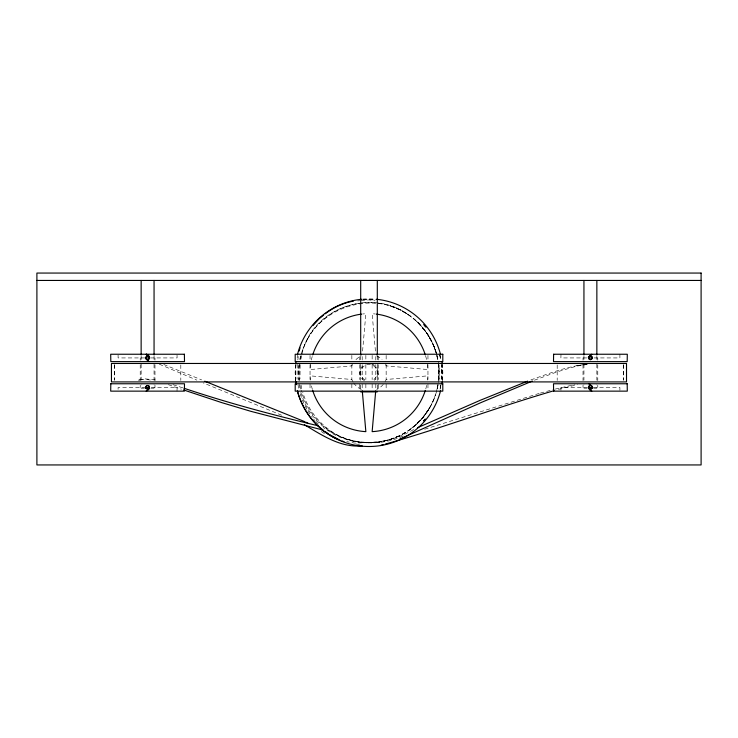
<?xml version="1.0" encoding="UTF-8"?>
<svg xmlns="http://www.w3.org/2000/svg" width="738" height="738" viewBox="0 0 738 738"><rect width="100%" height="100%" fill="white"/><g stroke="black" fill="none" stroke-linecap="round" stroke-linejoin="round"><path stroke-width="0.55" stroke-dasharray="3.69 2.77" d="M118.089 389.295L118.098 387.45L144.759 387.45M619.92 354.24L619.902 357.93L593.241 357.93M438.603 380.374L438.556 364.784M441.868 378.548L441.748 379.231L441.481 364.452M438.796 379.018L438.953 368.234L438.796 379.018L438.925 378.308M441.748 379.231L441.896 368.031L441.739 378.576M177.009 391.14L177.102 387.45L150.441 387.45M560.991 354.24L560.898 357.93L587.559 357.93M362.589 351.02L365.854 313.733A59.04 59.04 0 0 0 362.662 313.991M295.68 364.793L295.2 372.69L295.68 380.587M442.32 380.587L442.8 372.69L442.32 364.793M297.229 364.415L297.045 379.212M297.82 359.895L298.263 356.509M300.154 364.72L299.969 378.926M300.864 359.295L301.75 355.024M296.058 364.424L295.311 370.07L295.597 380.319M298.973 364.812L298.253 370.245L298.53 380.07M434.212 398.575C428.898 411.518 419.802 422.68 408.354 430.697L416.583 424.193C427.662 413.631 435.595 399.507 437.975 384.35M440.89 384.821L440.199 389.286L440.863 384.996M437.191 388.64L437.837 384.516M438.473 380.393L438.427 364.803M437.32 388.622L437.966 384.498M440.069 389.313L440.734 385.015M302.054 353.982C311.371 308.226 370.956 287.479 408.003 314.471L398.889 309.277M297.137 357.672L297.783 355.476M299.693 359.388L300.947 355.172M301.261 354.12L302.82 348.853L308.752 336.786M307.561 338.917C326.62 304.37 375.817 291.685 408.354 314.683M416.509 424.202L423.215 417.099L429.636 407.948M423.215 417.099L429.405 408.252C422.182 420.06 411.795 429.83 399.313 435.89L389.581 439.682L379.064 442.062L354.627 443.095L346.795 441.647M399.009 436.038L389.581 439.682L379.064 442.062L388.926 439.885L399.009 436.038L408.409 430.688M413.64 429.498C388.898 444.285 355.873 448.114 331.205 431.186C317.654 421.933 307.239 408.068 302.774 392.219M530.871 379.904C548.666 373.668 566.553 366.528 585.437 364.434M534.478 380.181L557.024 371.897L576.507 366.177L587.632 364.369M424.691 429.239L539.303 393.372M403.252 436.02C363.631 453.888 312.903 435.974 300.855 392.395M388.926 439.885L389.581 439.682M138.827 380.162L145.34 378.88L155.856 380.033M558.481 389.396L577.476 384.59M540.373 393.086L554.22 389.36M555.28 389.074L574.487 384.618M138.513 380.116L141.475 379.378M576.618 365.624L586.71 364.332M357.626 300.929L359.812 300.726M360.9 300.624L368.52 299.905L375.052 300.283M140.257 379.655L144.076 379.295L151.364 380.116M362.792 299.204L377.459 299.379M363.059 299.766L374.978 299.877M359.452 442.818L379.406 442.007L369 442.8A74.962 74.953 0 0 1 332.949 433.833L323.189 427.459M144.759 357.93L118.098 357.93L118.08 354.24M150.441 357.93L177.102 357.93L177.009 354.24M587.559 387.45L560.898 387.45L560.991 391.14M593.241 387.45L619.902 387.45L619.92 391.14M144.371 388.188L141.142 388.188L141.142 384.747M150.829 388.188L154.058 388.188L154.058 384.747M587.171 388.188L583.942 388.188L583.942 384.747M593.629 388.188L596.857 388.188L596.857 384.747M350.052 440.392L364.793 442.772M355.854 443.972L360.245 444.728M173.098 384.701L182.923 387.902M168.347 384.683L181.419 389.194M163.781 364.489L201.585 379.876M159.334 364.185L196.871 380.135M399.581 309.628L389.507 305.661C411.407 312.442 429.627 330.255 436.057 352.349M281.648 415.217L203.199 382.874M321.334 431.536L325.043 434.036M408.003 314.471C423.271 324.904 434.516 341.353 437.819 359.627M313.493 419.064L314.997 420.642M315.744 421.435L318.751 424.59M307.866 410.992L312.248 417.265M423.695 328.761L429.747 337.626M306.759 409.12L302.368 400.328L299.969 393.068M436.389 353.364L433.335 344.877L426.822 333.078L416.361 320.938C425.715 330.209 433.326 341.611 436.592 354.48M439.756 354.784L440.872 360.153M436.905 355.504L437.523 357.561M439.627 354.812L440.734 360.172M434.276 347.321L436.462 354.508M436.767 355.531L437.689 359.646M439.82 354.729L440.411 356.924M299.139 384.24L300.117 389.36M301.058 385.107L301.787 389.24M297.995 384.59L298.752 388.889M441.352 364.48L441.813 367.709M375.411 351.02L372.146 313.733A59.04 59.04 0 0 1 375.338 313.991M623.564 364.618L623.564 379.609M623.499 364.941L623.499 380.439M597.78 357.93L597.78 360.199M597.78 364.738L597.78 380.642M597.78 385.181L597.78 387.45M596.857 356.094L596.857 359.535M596.857 364.12L596.857 380.162M583.942 356.094L583.942 359.535M583.942 364.12L583.942 380.162M583.02 357.93L583.02 360.199M583.02 364.738L583.02 380.642M583.02 385.181L583.02 387.45M557.19 364.941L557.19 380.439M439.11 364.941L439.11 380.439M427.957 355.393L427.957 360.006M427.957 364.618L427.957 379.609M427.957 384.221L427.957 388.834M386.149 355.393L386.149 360.006M386.149 364.618L386.149 379.609M386.149 384.221L386.149 388.834M378.225 356.546L378.225 360.006M378.225 364.618L378.225 379.609M378.225 384.221L378.225 388.834M377.303 356.26L377.303 359.71M377.303 364.304L377.303 380.393M377.303 384.987L377.303 389.581M375.808 356.546L375.808 360.006M375.808 364.618L375.808 379.609M375.808 384.221L375.808 388.834M372.146 355.393L372.146 360.006M372.146 364.618L372.146 379.609M372.146 384.221L372.146 388.834M365.854 355.393L365.854 360.006M365.854 364.618L365.854 379.609M365.854 384.221L365.854 388.834M362.192 356.546L362.192 360.006M362.192 364.618L362.192 379.609M362.192 384.221L362.192 388.834M360.697 356.26L360.697 359.71M360.697 364.304L360.697 380.393M360.697 384.987L360.697 389.581M359.775 356.546L359.775 360.006M359.775 364.618L359.775 379.609M359.775 384.221L359.775 388.834M351.851 355.393L351.851 360.006M351.851 364.618L351.851 379.609M351.851 384.221L351.851 388.834M310.043 355.393L310.043 360.006M310.043 364.618L310.043 379.609M310.043 384.221L310.043 388.834M299.093 364.941L299.093 380.439M180.81 364.941L180.81 380.439M154.98 357.93L154.98 360.199M154.98 364.738L154.98 380.642M154.98 385.181L154.98 387.45M154.058 356.094L154.058 359.535M154.058 364.12L154.058 380.162M141.142 356.094L141.142 359.535M141.142 364.12L141.142 380.162M140.22 357.93L140.22 360.199M140.22 364.738L140.22 380.642M140.22 385.181L140.22 387.45M114.501 364.941L114.501 380.439M114.399 364.618L114.399 379.609M364.849 379.876A8.303 8.303 0 0 1 362.644 367.349A8.303 8.303 0 0 1 375.356 367.349A8.303 8.303 0 0 1 373.151 379.876M442.246 363.659A73.8 73.8 0 0 1 442.246 381.721M295.624 380.596A73.8 73.8 0 0 1 295.624 364.784M362.782 299.148A73.8 73.8 0 0 1 375.218 299.148M438.243 361.721A70.11 70.11 0 0 1 438.409 382.57M438.068 384.738A70.11 70.11 0 0 1 436.628 391.195M436.324 392.256A70.11 70.11 0 0 1 301.095 390.125M300.827 389.055A70.11 70.11 0 0 1 299.932 384.738M299.314 380.384A70.11 70.11 0 0 1 299.444 363.899M300.135 359.554A70.11 70.11 0 0 1 301.676 353.124M302.322 351.02A70.11 70.11 0 0 1 437.865 359.554M427.579 380.088A59.04 59.04 0 0 0 427.957 375.836L386.149 379.498A18.45 18.45 0 0 1 384.913 382.035M426.665 385.347A59.04 59.04 0 0 1 425.605 389.479M312.395 389.479A59.04 59.04 0 0 1 311.335 385.347M310.421 380.088A59.04 59.04 0 0 1 310.043 375.836L351.851 379.498A18.45 18.45 0 0 0 353.087 382.035M310.569 364.231A59.04 59.04 0 0 0 310.043 369.544L351.851 365.882A18.45 18.45 0 0 1 353.585 362.552M311.335 360.033A59.04 59.04 0 0 1 312.395 355.901M425.605 355.901A59.04 59.04 0 0 1 426.665 360.033M427.431 364.231A59.04 59.04 0 0 1 427.957 369.544L386.149 365.882A18.45 18.45 0 0 0 384.415 362.552M383.308 384.341A18.45 18.45 0 0 1 376.666 389.47M361.334 389.47A18.45 18.45 0 0 1 353.585 382.828M355.956 359.646A18.45 18.45 0 0 1 361.334 355.91M376.666 355.91A18.45 18.45 0 0 1 382.044 359.646M371.389 363.779A9.225 9.225 0 0 1 374.286 380.245M364.387 380.679A9.225 9.225 0 0 1 364.387 364.701"/><path stroke-width="1.11" d="M375.707 390.965L372.146 431.647A59.04 59.04 0 0 0 425.291 390.503M299.084 351.094L300.062 347.801M149.261 388.123L149.445 387.45A1.845 1.845 0 0 0 147.6 385.476C140.045 389.867 155.552 389.212 145.93 388.188L145.755 387.45A1.845 1.845 0 0 1 147.6 385.476C151.207 385.974 148.504 390.697 146.189 391.14L148.901 388.631M589.367 388.852C591.987 390.605 593.555 385.485 590.4 385.476A1.845 1.845 0 0 0 588.555 387.45C588.601 389.673 592.199 389.664 592.245 387.45A1.845 1.845 0 0 0 590.4 385.476C586.793 385.974 589.496 390.697 591.811 391.14L589.099 388.631M589.053 356.546L588.555 357.93A1.845 1.845 0 0 0 590.4 359.646C597.503 355.144 583.297 355.144 590.4 359.646A1.845 1.845 0 0 0 592.245 357.93L591.11 356.103L589.053 356.546L591.811 354.24L589.099 356.5M312.912 325.596L319.443 318.475L323.613 315.117M423.695 420.798L425.171 419.212M423.778 420.78L425.263 419.193M325.283 313.77C333.447 307.386 343.253 303.023 353.428 301.095M148.633 388.852L147.259 389.138L145.939 388.123M399.636 439.128L481.056 402.551L532.347 381.048M417.708 427.643L480.217 400.3L527.652 381.149M554.063 390.688C497.375 407.108 442.099 428.151 385.291 444.11M381.029 445.217L383.16 444.663M362.247 445.844C340.476 447.892 322.072 435.171 304.324 424.701M36.9 280.44L701.1 280.44M145.69 357.93L149.51 357.93M588.49 357.93L592.31 357.93M145.69 387.45L149.51 387.45M588.49 387.45L592.31 387.45M588.73 388.188L592.07 388.188M360.697 391.878L377.303 391.878M318.207 425.789C273.023 414.977 228.088 403.04 184.02 388.253M183.596 389.941L221.714 402.616L250.883 411.334L321.27 429.617L332.192 436.582A79.04 79.04 0 0 0 339.969 440.171M204.749 381.195L304.508 421.564M305.532 422.016L308.327 423.483M329.425 434.608L338.059 439.138M148.947 356.546L146.345 354.24L148.67 356.297L146.567 356.269L145.755 357.93A1.845 1.845 0 0 0 147.6 359.646A1.845 1.845 0 0 0 149.445 357.93C149.62 354.674 144.288 356.122 146.069 358.834C149.952 362.09 150.746 354.424 146.189 354.24L148.901 356.5M323.29 430.162C310.744 420.872 301.971 407.053 297.654 392.136M325.043 431.435L328.548 433.972M591.701 386.02L588.989 383.76L591.433 385.789M146.299 359.111L149.011 361.62L146.567 359.332M423.704 324.471L425.992 326.916M424.341 325.301L425.872 326.934M295.634 381.454L296.242 384.655M362.293 390.965L365.854 431.647A59.04 59.04 0 0 1 312.709 390.503M596.857 280.44L596.857 354.95M583.942 280.44L583.942 354.95M377.303 280.44L377.303 355.116M360.697 280.44L360.697 355.116M154.058 280.44L154.058 354.95M141.142 280.44L141.142 354.95M343.982 441.638A79.04 79.04 0 0 1 341.971 440.937M442.246 381.712A73.8 73.8 0 0 1 441.933 383.954M440.595 390.605A73.8 73.8 0 0 1 297.405 390.605M296.067 383.954A73.8 73.8 0 0 1 295.754 381.712M295.754 363.668A73.8 73.8 0 0 1 296.067 361.426M297.405 354.775A73.8 73.8 0 0 1 361.666 299.259M376.334 299.259A73.8 73.8 0 0 1 440.595 354.775M441.933 361.426A73.8 73.8 0 0 1 442.246 363.668M312.709 354.877A59.04 59.04 0 0 1 361.602 314.111M376.398 314.111A59.04 59.04 0 0 1 425.291 354.877M110.811 383.76L110.7 391.14L184.389 391.14L184.5 383.76L110.811 383.76M553.611 354.24L553.5 361.62L627.189 361.62L627.3 354.24L553.611 354.24M701.1 273.06L36.9 273.06L36.9 464.94L701.1 464.94L701.1 273.06M184.389 354.24L110.7 354.24L110.811 361.62L184.5 361.62L184.389 354.24M442.8 354.24L295.2 354.24L295.2 361.62L442.8 361.62L442.8 354.24M626.516 363.465L111.447 363.465L111.447 381.915L626.516 381.915L626.516 363.465M442.8 383.76L295.2 383.76L295.2 391.14L442.8 391.14L442.8 383.76M627.189 383.76L553.5 383.76L553.611 391.14L627.3 391.14L627.189 383.76"/></g></svg>
